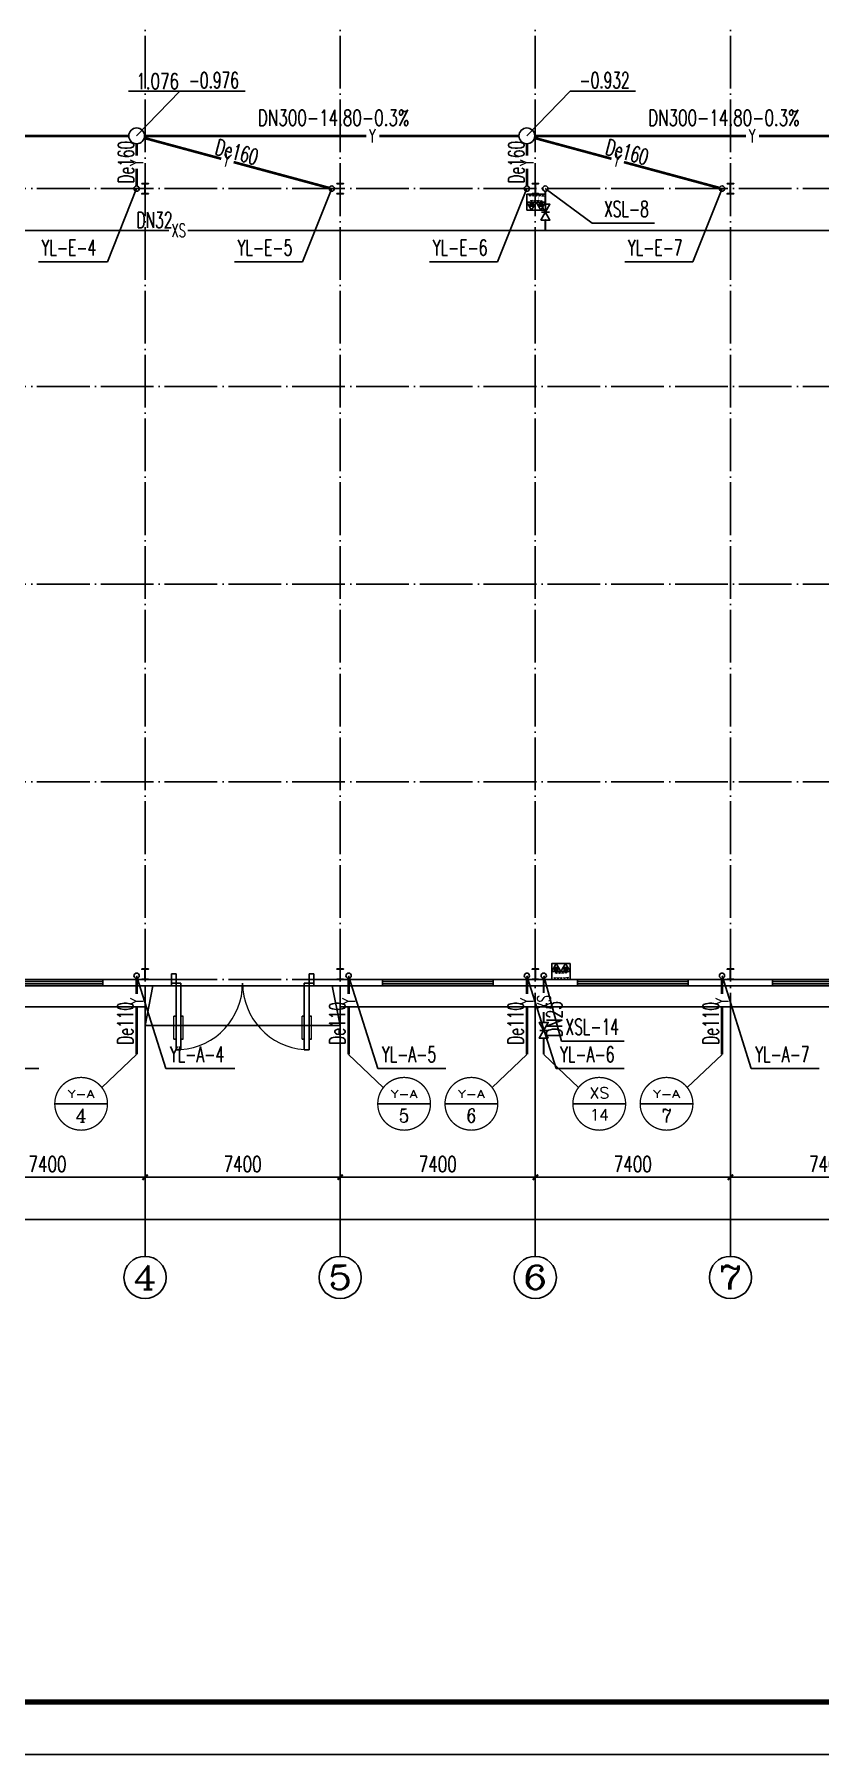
# Model space of a CAD drawing. Extents: x 12811826 to 27008858, y -1172757 to 50528.
# Drawn here: x 13364389 to 13394165, y -319043 to -253793 of the extents above; entities that cross this region are included whole.
import ezdxf
from ezdxf.enums import TextEntityAlignment as Align

# ---------------------------------------------------------------- set-up
doc = ezdxf.new("R2010")
doc.units = 0
doc.header["$LTSCALE"] = 1000
doc.header["$MEASUREMENT"] = 0
doc.linetypes.add('DOTE', pattern=[2.42, 2, -0.2, 0.02, -0.2])
for name, color, linetype in [('AXIS', 3, 'Continuous'), ('AXIS_TEXT', 7, 'Continuous'), ('COLUMN', 2, 'Continuous'), ('DIM_消防', 3, 'Continuous'), ('DIM_雨水', 3, 'Continuous'), ('DOTE', 8, 'DOTE'), ('EQUIP_消防', 7, 'Continuous'), ('PIPE-消防', 1, 'Continuous'), ('PIPE-雨水', 4, 'Continuous'), ('TEXT_消防', 7, 'Continuous'), ('TEXT_雨水', 7, 'Continuous'), ('TK', 4, 'Continuous'), ('TWT_LEAD', 3, 'Continuous'), ('TWT_TEXT', 7, 'Continuous'), ('VALVE_消防', 7, 'Continuous'), ('VPIPE-消防', 1, 'Continuous'), ('VPIPE-雨水', 4, 'Continuous'), ('WALL-PARAPET', 6, 'Continuous'), ('WELL_雨水', 4, 'Continuous'), ('WINDOW', 4, 'Continuous')]:
    doc.layers.add(name, color=color, linetype=linetype)
doc.styles.add('_TCH_AXIS', font='COMPLEX', dxfattribs={"bigfont": 'GBCBIG'})
doc.styles.add('_TCH_DIM', font='SIMPLEX', dxfattribs={"bigfont": 'GBCBIG'})
doc.styles.add('_TCH_DIM_T3', font='SIMPLEX', dxfattribs={"width": 0.705882, "bigfont": 'GBCBIG'})
doc.styles.add('_TWT_CIRCLE', font='COMPLEX', dxfattribs={"width": 1.1, "height": 3, "bigfont": 'HZTXT'})
doc.styles.add('_TWT_PIPEDN', font='SIMPLEX', dxfattribs={"width": 0.8, "height": 3, "bigfont": 'HZTXT'})
doc.styles.add('_TWT_PIPETEXT', font='COMPLEX', dxfattribs={"width": 0.8, "height": 2.5, "bigfont": 'HZTXT'})
doc.styles.add('_TWT_SERIAL', font='COMPLEX', dxfattribs={"width": 0.8, "height": 3, "bigfont": 'HZTXT'})
doc.styles.add('COMPLEX', font='COMPLEX')
doc.dimstyles.new('_TCH_ARCH&&200', dxfattribs={"dimtxt": 595, "dimasz": 200, "dimexe": 500, "dimexo": 600, "dimgap": 200, "dimtad": 1, "dimdec": 0, "dimzin": 0, "dimdsep": 46, "dimtxsty": '_TCH_DIM_T3', "dimblk": 'ARCHTICK', "dimcen": 0.09, "dimclrt": 7, "dimazin": 2, "dimtfac": 1, "dimtdec": 0, "dimtix": 1, "dimtmove": 2, "dimatfit": 3, "dimfxl": 0, "dimtolj": 1, "dimtzin": 0, "dimarcsym": 0})

# ---------------------------------------------------------------- blocks, each defined once
blk = doc.blocks.new('A$C797E1D2B')
at = {"layer": 'COLUMN'}
h = blk.add_hatch(color=256, dxfattribs=at)
h.paths.add_polyline_path([(125, 400), (250, 400), (250, 388), (130, 388), (130, 200), (125, 200)])
h.paths.add_polyline_path([(0, 400), (125, 400), (125, 200), (120, 200), (120, 388), (0, 388)])
h.paths.add_polyline_path([(0, 12), (120, 12), (120, 200), (125, 200), (125, 0), (0, 0)])
h.paths.add_polyline_path([(125, 200), (130, 200), (130, 12), (250, 12), (250, 0), (125, 0)])
blk.add_lwpolyline([(250, 0), (250, 12), (130, 12), (130, 388), (250, 388), (250, 400), (0, 400), (0, 388), (120, 388), (120, 12), (0, 12), (0, 0)], close=True, dxfattribs=at)
blk = doc.blocks.new('消防软管卷盘')
blk.add_lwpolyline([(4963954, 151899), (4963954, 150312), (4964641, 150312), (4964641, 151899)], close=True)
for points, const_width in [([(4964134, 151704), (4964482, 151704)], 1), ([(4964134, 151566), (4964482, 151566)], 1), ([(4964134, 151428), (4964482, 151428)], 1), ([(4964134, 151290), (4964482, 151290)], 1), ([(4964134, 151152), (4964482, 151152)], 1), ([(4964134, 151014), (4964482, 151014)], 0.1), ([(4964134, 150876), (4964482, 150876)], 1), ([(4964134, 150738), (4964482, 150738)], 1), ([(4964150, 150600), (4964499, 150600)], 1), ([(4964150, 150462), (4964499, 150462)], 1)]:
    blk.add_lwpolyline(points, dxfattribs=dict(const_width=const_width))
for centre, start, end in [((4964134, 151636), 90, 270), ((4964134, 151360), 90, 270), ((4964134, 151084), 90, 270), ((4964482, 151498), 270, 90), ((4964482, 151222), 270, 90), ((4964482, 150946), 270, 90), ((4964134, 150808), 90, 270), ((4964150, 150532), 90, 270), ((4964499, 150670), 270, 90)]:
    blk.add_arc(centre, 69, start, end)
blk = doc.blocks.new('$TwtSys$00000546')
h = blk.add_hatch()
h.set_pattern_fill('ANSI31', color=256, scale=200, style=0)
h.set_pattern_definition([(45, (-38543.802, -6670.83), (-17.67767, 17.67767), [])])
h.paths.add_polyline_path([(-65, 174), (65, 174), (65, 44), (-65, 44)])
for points in [[(0, 344), (-198, 0), (198, 0)], [(-65, 174), (65, 174), (65, 44), (-65, 44)]]:
    blk.add_lwpolyline(points, close=True)
blk = doc.blocks.new('92623')
blk.add_lwpolyline([(8910066, 83014), (8909273, 83014), (8909273, 82670), (8910066, 82670)], close=True)
at = {"xscale": -0.5, "yscale": 0.5, "zscale": 0.5, "rotation": 89.99999999998747}
blk.add_blockref('消防软管卷盘', (8985223, 2565334), dxfattribs=at)
at = {"layer": 'EQUIP_消防', "color": 8, "rotation": 180}
for p in [(8909471, 83014), (8909868, 83014)]:
    blk.add_blockref('$TwtSys$00000546', p, dxfattribs=at)
blk = doc.blocks.new('GeYuanFrame_14875563', base_point=(20.09, 4.53))
at = {"layer": 'TK'}
blk.add_lwpolyline([(20.09, 4.53), (20.09, 598.53), (1071.09, 598.53), (1071.09, 4.53)], close=True, dxfattribs=at)
at = {"layer": 'TK', "const_width": 1}
blk.add_lwpolyline([(45.09, 588.53), (1061.09, 588.53), (1061.09, 14.53), (45.09, 14.53)], close=True, dxfattribs=at)
blk = doc.blocks.new('_AXISO')
blk.add_circle((0, 0), 0.5)
at = {"layer": 'AXIS_TEXT', "style": 'COMPLEX', "width": 1.041667}
blk.add_attdef('A', text='', height=0.56, dxfattribs=at).set_placement((-0.25, -0.28), (0.25, -0.28), align=Align.FIT)
blk = doc.blocks.new('_ArchTick')
at = {"color": 0, "linetype": 'ByBlock', "const_width": 0.4}
blk.add_lwpolyline([(-0.5, -0.5), (0.5, 0.5)], dxfattribs=at)
blk = doc.blocks.new('*D131')
at = {"layer": 'AXIS', "color": 0, "lineweight": -2}
for p, q in [((13346145, -292743), (13346145, -299243)), ((13509425, -292743), (13509425, -299243)), ((13346145, -298743), (13509425, -298743))]:
    blk.add_line(p, q, dxfattribs=at)
at = {"layer": 'Defpoints', "color": 0}
for p in [(13346145, -292143), (13509425, -292143), (13509425, -298743)]:
    blk.add_point(p, dxfattribs=at)
at = {"layer": 'AXIS', "color": 0, "lineweight": -2, "xscale": 200, "yscale": 200, "zscale": 200, "rotation": 180}
blk.add_blockref('_ArchTick', (13346145, -298743), dxfattribs=at)
at = {"layer": 'AXIS', "color": 0, "lineweight": -2, "xscale": 200, "yscale": 200, "zscale": 200}
blk.add_blockref('_ArchTick', (13509425, -298743), dxfattribs=at)
at = {"layer": 'AXIS', "color": 7, "insert": (13427785, -298246), "char_height": 595, "attachment_point": 5, "style": '_TCH_DIM_T3'}
blk.add_mtext('\\A1;163280', dxfattribs=at)
blk = doc.blocks.new('*D137')
at = {"layer": 'AXIS', "color": 0, "lineweight": -2}
for p, q in [((13361185, -292743), (13361185, -297643)), ((13368585, -292743), (13368585, -297643)), ((13361185, -297143), (13368585, -297143))]:
    blk.add_line(p, q, dxfattribs=at)
at = {"layer": 'Defpoints', "color": 0}
for p in [(13361185, -292143), (13368585, -292143), (13368585, -297143)]:
    blk.add_point(p, dxfattribs=at)
at = {"layer": 'AXIS', "color": 0, "lineweight": -2, "xscale": 200, "yscale": 200, "zscale": 200, "rotation": 180}
blk.add_blockref('_ArchTick', (13361185, -297143), dxfattribs=at)
at = {"layer": 'AXIS', "color": 0, "lineweight": -2, "xscale": 200, "yscale": 200, "zscale": 200}
blk.add_blockref('_ArchTick', (13368585, -297143), dxfattribs=at)
at = {"layer": 'AXIS', "color": 7, "insert": (13364885, -296646), "char_height": 595, "attachment_point": 5, "style": '_TCH_DIM_T3'}
blk.add_mtext('\\A1;7400', dxfattribs=at)
blk = doc.blocks.new('*D138')
at = {"layer": 'AXIS', "color": 0, "lineweight": -2}
for p, q in [((13368585, -292743), (13368585, -297643)), ((13375985, -292743), (13375985, -297643)), ((13368585, -297143), (13375985, -297143))]:
    blk.add_line(p, q, dxfattribs=at)
at = {"layer": 'Defpoints', "color": 0}
for p in [(13368585, -292143), (13375985, -292143), (13375985, -297143)]:
    blk.add_point(p, dxfattribs=at)
at = {"layer": 'AXIS', "color": 0, "lineweight": -2, "xscale": 200, "yscale": 200, "zscale": 200, "rotation": 180}
blk.add_blockref('_ArchTick', (13368585, -297143), dxfattribs=at)
at = {"layer": 'AXIS', "color": 0, "lineweight": -2, "xscale": 200, "yscale": 200, "zscale": 200}
blk.add_blockref('_ArchTick', (13375985, -297143), dxfattribs=at)
at = {"layer": 'AXIS', "color": 7, "insert": (13372285, -296646), "char_height": 595, "attachment_point": 5, "style": '_TCH_DIM_T3'}
blk.add_mtext('\\A1;7400', dxfattribs=at)
blk = doc.blocks.new('*D139')
at = {"layer": 'AXIS', "color": 0, "lineweight": -2}
for p, q in [((13375985, -292743), (13375985, -297643)), ((13383385, -292743), (13383385, -297643)), ((13375985, -297143), (13383385, -297143))]:
    blk.add_line(p, q, dxfattribs=at)
at = {"layer": 'Defpoints', "color": 0}
for p in [(13375985, -292143), (13383385, -292143), (13383385, -297143)]:
    blk.add_point(p, dxfattribs=at)
at = {"layer": 'AXIS', "color": 0, "lineweight": -2, "xscale": 200, "yscale": 200, "zscale": 200, "rotation": 180}
blk.add_blockref('_ArchTick', (13375985, -297143), dxfattribs=at)
at = {"layer": 'AXIS', "color": 0, "lineweight": -2, "xscale": 200, "yscale": 200, "zscale": 200}
blk.add_blockref('_ArchTick', (13383385, -297143), dxfattribs=at)
at = {"layer": 'AXIS', "color": 7, "insert": (13379685, -296646), "char_height": 595, "attachment_point": 5, "style": '_TCH_DIM_T3'}
blk.add_mtext('\\A1;7400', dxfattribs=at)
blk = doc.blocks.new('*D140')
at = {"layer": 'AXIS', "color": 0, "lineweight": -2}
for p, q in [((13383385, -292743), (13383385, -297643)), ((13390785, -292743), (13390785, -297643)), ((13383385, -297143), (13390785, -297143))]:
    blk.add_line(p, q, dxfattribs=at)
at = {"layer": 'Defpoints', "color": 0}
for p in [(13383385, -292143), (13390785, -292143), (13390785, -297143)]:
    blk.add_point(p, dxfattribs=at)
at = {"layer": 'AXIS', "color": 0, "lineweight": -2, "xscale": 200, "yscale": 200, "zscale": 200, "rotation": 180}
blk.add_blockref('_ArchTick', (13383385, -297143), dxfattribs=at)
at = {"layer": 'AXIS', "color": 0, "lineweight": -2, "xscale": 200, "yscale": 200, "zscale": 200}
blk.add_blockref('_ArchTick', (13390785, -297143), dxfattribs=at)
at = {"layer": 'AXIS', "color": 7, "insert": (13387085, -296646), "char_height": 595, "attachment_point": 5, "style": '_TCH_DIM_T3'}
blk.add_mtext('\\A1;7400', dxfattribs=at)
blk = doc.blocks.new('*D141')
at = {"layer": 'AXIS', "color": 0, "lineweight": -2}
for p, q in [((13390785, -292743), (13390785, -297643)), ((13398185, -292743), (13398185, -297643)), ((13390785, -297143), (13398185, -297143))]:
    blk.add_line(p, q, dxfattribs=at)
at = {"layer": 'Defpoints', "color": 0}
for p in [(13390785, -292143), (13398185, -292143), (13398185, -297143)]:
    blk.add_point(p, dxfattribs=at)
at = {"layer": 'AXIS', "color": 0, "lineweight": -2, "xscale": 200, "yscale": 200, "zscale": 200, "rotation": 180}
blk.add_blockref('_ArchTick', (13390785, -297143), dxfattribs=at)
at = {"layer": 'AXIS', "color": 0, "lineweight": -2, "xscale": 200, "yscale": 200, "zscale": 200}
blk.add_blockref('_ArchTick', (13398185, -297143), dxfattribs=at)
at = {"layer": 'AXIS', "color": 7, "insert": (13394485, -296646), "char_height": 595, "attachment_point": 5, "style": '_TCH_DIM_T3'}
blk.add_mtext('\\A1;7400', dxfattribs=at)
blk = doc.blocks.new('$DorLib2D$00000011')
at = {"lineweight": 13}
for p, q in [((-0.483, 0.396), (-0.483, 0.235)), ((-0.417, 0.396), (-0.417, 0.235)), ((0.417, 0.396), (0.417, 0.235)), ((0.483, 0.396), (0.483, 0.235))]:
    blk.add_line(p, q, dxfattribs=at)
for p, q in [((-0.483, 0.396), (-0.467, 0.396)), ((-0.467, 0.471), (-0.467, -0.062)), ((-0.467, 0.471), (-0.433, 0.471)), ((-0.433, 0.471), (-0.433, 0.004)), ((-0.417, 0.396), (-0.433, 0.396)), ((0.417, 0.396), (0.433, 0.396)), ((0.433, 0.471), (0.433, 0.004)), ((0.467, 0.471), (0.433, 0.471)), ((0.467, 0.471), (0.467, -0.062)), ((0.483, 0.396), (0.467, 0.396)), ((-0.483, 0.235), (-0.467, 0.235)), ((-0.417, 0.235), (-0.433, 0.235)), ((0.417, 0.235), (0.433, 0.235)), ((0.483, 0.235), (0.467, 0.235)), ((-0.5, 0.004), (-0.433, 0.004)), ((-0.5, 0.004), (-0.5, -0.062)), ((0.5, 0.004), (0.433, 0.004)), ((0.5, 0.004), (0.5, -0.062)), ((-0.5, -0.062), (-0.467, -0.062)), ((0.5, -0.062), (0.467, -0.062))]:
    blk.add_line(p, q)
for centre, start, end in [((-0.467, 0.004), 0, 85.904), ((0.467, 0.004), 94.096, 180)]:
    blk.add_arc(centre, 0.467, start, end, dxfattribs=at)
blk = doc.blocks.new('$TCHSYS$WIN2D')
for p, q in [((-0.5, 0.5), (0.5, 0.5)), ((-0.5, 0.5), (-0.5, -0.5)), ((0.5, 0.5), (0.5, -0.5)), ((0.5, 0.167), (-0.5, 0.167)), ((0.5, -0.167), (-0.5, -0.167)), ((-0.5, -0.5), (0.5, -0.5))]:
    blk.add_line(p, q)
blk = doc.blocks.new('$TWTSYS$00000187')
blk.add_circle((0, 0, 0), 0.5)
blk = doc.blocks.new('$VALVE$00000296')
for points in [[(-125, 72), (-125, -72), (125, 72), (125, -72), (-125, 72)], [(0, 60), (0, -64)]]:
    blk.add_lwpolyline(points)
for p in [(-125, 0), (125, 0)]:
    blk.add_point(p)

msp = doc.modelspace()

# ---------------------------------------------------------------- linework, layer by layer
at = {"color": 8, "ltscale": 0.5}
for p, q in [((13368884.8, -289883.1), (13368584.8, -291383.1)), ((13375984.8, -291383.1), (13375684.8, -289883.1))]:
    msp.add_line(p, q, dxfattribs=at)
for points in [[(13368584.8, -290683.1), (13345344.8, -290683.1), (13345344.8, -274643.1)], [(13368584.8, -289883.1), (13368584.8, -291383.1), (13375984.8, -291383.1), (13375984.8, -289883.1)], [(13420384.8, -290683.1), (13375984.8, -290683.1)]]:
    msp.add_lwpolyline(points, dxfattribs=at)
at = {"layer": 'AXIS'}
for p, q in [((13368584.8, -292143.1), (13368584.8, -300143.1)), ((13375984.8, -292143.1), (13375984.8, -300143.1)), ((13383384.8, -292143.1), (13383384.8, -300143.1)), ((13390784.8, -292143.1), (13390784.8, -300143.1))]:
    msp.add_line(p, q, dxfattribs=at)
at = {"layer": 'DIM_消防', "color": 3}
for p, q in [((13383764, -259643.1), (13385543, -260954.8)), ((13385543, -260954.8), (13387906.1, -260954.8))]:
    msp.add_line(p, q, dxfattribs=at)
at = {"layer": 'DIM_消防'}
for p, q in [((13383704.4, -289499), (13384373.5, -291978, 3000)), ((13384373.5, -291978, 3000), (13386754.5, -291978, 3000)), ((13368265.3, -292484.2), (13366949.6, -293743.4)), ((13376304.4, -292484.2), (13377620.1, -293743.4)), ((13383065.3, -292484.2), (13381749.6, -293743.4)), ((13383704.4, -292484.2), (13385020.1, -293743.4)), ((13390465.3, -292484.2), (13389149.6, -293743.4)), ((13367160.6, -294357.8), (13365160.6, -294357.8)), ((13379409.1, -294357.8), (13377409.1, -294357.8)), ((13381960.6, -294357.8), (13379960.6, -294357.8)), ((13386809.1, -294357.8), (13384809.1, -294357.8)), ((13389360.6, -294357.8), (13387360.6, -294357.8))]:
    msp.add_line(p, q, dxfattribs=at)
at = {"layer": 'DIM_消防', "const_width": 50}
for points in [[(13367160.6, -294357.8, 1), (13365160.6, -294357.8, 1)], [(13379409.1, -294357.8, 1), (13377409.1, -294357.8, 1)], [(13381960.6, -294357.8, 1), (13379960.6, -294357.8, 1)], [(13386809.1, -294357.8, 1), (13384809.1, -294357.8, 1)], [(13389360.6, -294357.8, 1), (13387360.6, -294357.8, 1)]]:
    msp.add_lwpolyline(points, format="xyb", close=True, dxfattribs=at)
at = {"layer": 'DIM_雨水'}
for p, q in [((13368265.3, -259643.1, 3000), (13367155.2, -262420.2, 3000)), ((13375665.3, -259643.1, 3000), (13374555.2, -262420.2, 3000)), ((13383065.3, -259643.1, 3000), (13381955.2, -262420.2, 3000)), ((13390465.3, -259643.1, 3000), (13389355.2, -262420.2, 3000)), ((13367155.2, -262420.2, 3000), (13364541.1, -262420.2, 3000)), ((13374555.2, -262420.2, 3000), (13371977.2, -262420.2, 3000)), ((13381955.2, -262420.2, 3000), (13379377.2, -262420.2, 3000)), ((13389355.2, -262420.2, 3000), (13386777.2, -262420.2, 3000)), ((13368265.3, -289499, 3000), (13369375.4, -293021.2, 3000)), ((13376304.4, -289499, 3000), (13377414.5, -293021.2, 3000)), ((13383065.3, -289499), (13384175.4, -293021.2)), ((13390465.3, -289499), (13391575.4, -293021.2)), ((13361975.4, -293021.2, 3000), (13364553.5, -293021.2, 3000)), ((13369375.4, -293021.2, 3000), (13371989.5, -293021.2, 3000)), ((13377414.5, -293021.2, 3000), (13379992.5, -293021.2, 3000)), ((13384175.4, -293021.2), (13386753.5, -293021.2)), ((13391575.4, -293021.2), (13394153.5, -293021.2))]:
    msp.add_line(p, q, dxfattribs=at)
at = {"layer": 'DOTE'}
for p, q in [((13368584.8, -292143.1), (13368584.8, -227143.1)), ((13375984.8, -292143.1), (13375984.8, -227143.1)), ((13383384.8, -292143.1), (13383384.8, -227143.1)), ((13390784.8, -292143.1), (13390784.8, -227143.1)), ((13511684.8, -259643.1), (13343884.8, -259643.1)), ((13511684.8, -267143.1), (13343884.8, -267143.1)), ((13511684.8, -274643.1), (13343884.8, -274643.1)), ((13511684.8, -282143.1), (13343884.8, -282143.1)), ((13511684.8, -289643.1), (13343884.8, -289643.1))]:
    msp.add_line(p, q, dxfattribs=at)
at = {"layer": 'PIPE-消防', "linetype": 'Continuous', "const_width": 70}
for points in [[(13383764, -259743.1), (13383764, -260234.5)], [(13383764, -260834.5), (13383764, -261234.2)], [(13354164, -261234.2), (13369487.4, -261234.2)], [(13370205.5, -261234.2), (13383764, -261234.2)], [(13383764, -261234.2), (13398651.7, -261234.2)], [(13383704.4, -289599), (13383704.4, -290158)], [(13383704.4, -290876.1), (13383704.4, -291270.9)], [(13383704.4, -291870.9), (13383704.4, -292484.2)]]:
    msp.add_lwpolyline(points, dxfattribs=at)
at = {"layer": 'PIPE-雨水', "linetype": 'Continuous', "const_width": 100}
for points in [[(13367965.3, -257643.1), (13362055.4, -257643.1)], [(13368554.9, -257721.3), (13371472.3, -258509.8)], [(13376977.1, -257643.1), (13368565.3, -257643.1)], [(13382765.3, -257643.1), (13377466.6, -257643.1)], [(13383354.9, -257721.3), (13386272.3, -258509.8)], [(13391379.1, -257643.1), (13383365.3, -257643.1)], [(13397565.3, -257643.1), (13391868.6, -257643.1)], [(13371944.9, -258637.5), (13375568.8, -259617)], [(13386744.9, -258637.5), (13390368.8, -259617)], [(13368265.3, -289599), (13368265.3, -290196.5)], [(13376304.4, -289599), (13376304.4, -290196.5)], [(13383065.3, -289599), (13383065.3, -290196.5)], [(13390465.3, -289599), (13390465.3, -290196.5)], [(13368265.3, -290686), (13368265.3, -292484.2)], [(13376304.4, -290686), (13376304.4, -292484.2)], [(13383065.3, -290686), (13383065.3, -292484.2)], [(13390465.3, -290686), (13390465.3, -292484.2)]]:
    msp.add_lwpolyline(points, dxfattribs=at)
at = {"layer": 'PIPE-雨水', "linetype": 'Continuous', "ltscale": 2, "const_width": 100}
for points in [[(13368265.3, -258390.7), (13368265.3, -257943.1)], [(13383065.3, -258390.7), (13383065.3, -257943.1)], [(13368265.3, -259543.1), (13368265.3, -258880.2)], [(13383065.3, -259543.1), (13383065.3, -258880.2)]]:
    msp.add_lwpolyline(points, dxfattribs=at)
at = {"layer": 'TWT_LEAD'}
for p, q in [((13367955.3, -255951.4), (13369903.9, -255951.4)), ((13368265.3, -257643.1), (13369903.9, -255951.4)), ((13369903.9, -255951.4), (13372385.8, -255951.4)), ((13383065.3, -257643.1), (13384703.9, -255951.4)), ((13384703.9, -255951.4), (13387185.8, -255951.4))]:
    msp.add_line(p, q, dxfattribs=at)
at = {"layer": 'VPIPE-消防', "linetype": 'Continuous'}
for centre in [(13383764, -259643.1), (13383704.4, -289499)]:
    msp.add_circle(centre, 100, dxfattribs=at)
at = {"layer": 'VPIPE-雨水', "linetype": 'Continuous'}
for centre in [(13368265.3, -259643.1), (13375665.3, -259643.1), (13383065.3, -259643.1), (13390465.3, -259643.1), (13368265.3, -289499), (13376304.4, -289499), (13383065.3, -289499), (13390465.3, -289499)]:
    msp.add_circle(centre, 100, dxfattribs=at)
at = {"layer": 'WALL-PARAPET'}
for p, q in [((13369584.8, -289643.1), (13366984.8, -289643.1)), ((13366984.8, -289643.1), (13366984.8, -289883.1)), ((13369584.8, -289883.1), (13369584.8, -289643.1)), ((13377584.8, -289643.1), (13374984.8, -289643.1)), ((13374984.8, -289643.1), (13374984.8, -289883.1)), ((13377584.8, -289883.1), (13377584.8, -289643.1)), ((13384984.8, -289643.1), (13381784.8, -289643.1)), ((13381784.8, -289643.1), (13381784.8, -289883.1)), ((13384984.8, -289883.1), (13384984.8, -289643.1)), ((13392384.8, -289643.1), (13389184.8, -289643.1)), ((13389184.8, -289643.1), (13389184.8, -289883.1)), ((13392384.8, -289883.1), (13392384.8, -289643.1)), ((13366984.8, -289883.1), (13369584.8, -289883.1)), ((13374984.8, -289883.1), (13377584.8, -289883.1)), ((13381784.8, -289883.1), (13384984.8, -289883.1)), ((13389184.8, -289883.1), (13392384.8, -289883.1))]:
    msp.add_line(p, q, dxfattribs=at)
at = {"layer": 'WINDOW'}
msp.add_line((13369584.8, -289883.1), (13374984.8, -289883.1), dxfattribs=at)

# ---------------------------------------------------------------- block references
at = {"color": 8, "xscale": 200, "yscale": 200, "zscale": 200}
msp.add_blockref('GeYuanFrame_14875563', (13328184.8, -319043.1), dxfattribs=at)
at = {"rotation": 180}
for p in [(13368709.9, -259443.1), (13376109.9, -259443.1), (13383509.9, -259443.1), (13390909.9, -259443.1), (13368709.9, -289243.1), (13376109.9, -289243.1), (13383509.9, -289243.1), (13390909.9, -289243.1)]:
    msp.add_blockref('A$C797E1D2B', p, dxfattribs=at)
at = {"xscale": 0.882, "yscale": 0.882, "zscale": 0.882}
msp.add_blockref('92623', (5525087.9, -333372.4), dxfattribs=at)
at = {"xscale": -0.882, "yscale": 0.882, "zscale": 0.882, "rotation": 180}
msp.add_blockref('92623', (5526027.6, -216122), dxfattribs=at)
at = {"layer": 'AXIS'}
ref = msp.add_blockref('_AXISO', (13368584.8, -300943.1), dxfattribs=dict(at, xscale=1600, yscale=1600, zscale=1600))
ref.add_attrib('A', '4', dxfattribs={"layer": 'AXIS_TEXT', "ltscale": 0.5, "height": 905.1, "style": '_TCH_AXIS', "width": 1.3125}).set_placement((13368132.3, -301395.6), (13369037.4, -301395.6), align=Align.FIT)
ref = msp.add_blockref('_AXISO', (13375984.8, -300943.1), dxfattribs=dict(at, xscale=1600, yscale=1600, zscale=1600))
ref.add_attrib('A', '5', dxfattribs={"layer": 'AXIS_TEXT', "ltscale": 0.5, "height": 905.1, "style": '_TCH_AXIS', "width": 1.5}).set_placement((13375532.3, -301395.6), (13376437.4, -301395.6), align=Align.FIT)
ref = msp.add_blockref('_AXISO', (13383384.8, -300943.1), dxfattribs=dict(at, xscale=1600, yscale=1600, zscale=1600))
ref.add_attrib('A', '6', dxfattribs={"layer": 'AXIS_TEXT', "ltscale": 0.5, "height": 905.1, "style": '_TCH_AXIS', "width": 1.5}).set_placement((13382932.3, -301395.6), (13383837.4, -301395.6), align=Align.FIT)
ref = msp.add_blockref('_AXISO', (13390784.8, -300943.1), dxfattribs=dict(at, xscale=1600, yscale=1600, zscale=1600))
ref.add_attrib('A', '7', dxfattribs={"layer": 'AXIS_TEXT', "ltscale": 0.5, "height": 905.1, "style": '_TCH_AXIS', "width": 1.5}).set_placement((13390332.3, -301395.6), (13391237.4, -301395.6), align=Align.FIT)
at = {"layer": 'VALVE_消防', "xscale": -2.4, "zscale": 2.4, "rotation": 270}
for p, yscale in [((13383764, -260534.5), -2.4), ((13383704.4, -291570.9), 2.4)]:
    msp.add_blockref('$VALVE$00000296', p, dxfattribs=dict(at, yscale=yscale))
at = {"layer": 'WELL_雨水', "xscale": 600, "yscale": 600, "zscale": 600, "rotation": 180}
for p in [(13368265.3, -257643.1), (13383065.3, -257643.1)]:
    msp.add_blockref('$TWTSYS$00000187', p, dxfattribs=at)
at = {"layer": 'WINDOW'}
for name, p, xscale, yscale, zscale in [('$TCHSYS$WIN2D', (13364884.8, -289763.1), -4200, 240, -4200), ('$DorLib2D$00000011', (13372284.8, -289763.1), -5400, -5400, -5400), ('$TCHSYS$WIN2D', (13379684.8, -289763.1), -4200, 240, -4200), ('$TCHSYS$WIN2D', (13387084.8, -289763.1), -4200, 240, -4200), ('$TCHSYS$WIN2D', (13394484.8, -289763.1), -4200, 240, -4200)]:
    msp.add_blockref(name, p, dxfattribs=dict(at, xscale=xscale, yscale=yscale, zscale=zscale))

# ---------------------------------------------------------------- texts
at = {"layer": 'DIM_消防', "color": 7, "style": '_TWT_CIRCLE'}
for s, height, p, p2 in [('Y-A', 296.03, (13365656.6, -294130.7), (13366664.5, -294130.7)), ('Y-A', 296.03, (13377905.2, -294130.7), (13378913.1, -294130.7)), ('Y-A', 296.03, (13380456.6, -294130.7), (13381464.5, -294130.7)), ('XS', 423.95, (13385431.6, -294156.9), (13386186.6, -294156.9)), ('Y-A', 296.03, (13387856.6, -294130.7), (13388864.5, -294130.7)), ('4', 509.7, (13365947, -295054.4), (13366374.2, -295054.4)), ('5', 517.5, (13378219.4, -295061), (13378598.9, -295061)), ('6', 517.5, (13380770.8, -295061), (13381150.3, -295061)), ('14', 438.86, (13385452.8, -294994.8), (13386165.4, -294994.8)), ('7', 517.5, (13388170.8, -295061), (13388550.3, -295061))]:
    msp.add_text(s, height=height, dxfattribs=at).set_placement(p, p2, align=Align.FIT)
at = {"layer": 'TEXT_消防', "linetype": 'Continuous', "style": '_TWT_PIPEDN', "width": 0.64}
msp.add_text('DN32', height=600, dxfattribs=at).set_placement((13368260, -261134.2))
at = {"layer": 'TEXT_消防', "style": '_TWT_PIPETEXT', "width": 0.64}
msp.add_text('XS', height=500, dxfattribs=at).set_placement((13369587.4, -261484.2))
msp.add_text('XS', height=500, rotation=90, dxfattribs=at).set_placement((13383954.4, -290776.1))
at = {"layer": 'TEXT_消防', "linetype": 'Continuous', "style": '_TWT_PIPEDN', "width": 0.64}
msp.add_text('DN25', height=600, rotation=90, dxfattribs=at).set_placement((13384404.4, -291828))
at = {"layer": 'TEXT_雨水', "style": '_TWT_PIPETEXT', "width": 0.64}
for p in [(13377077.1, -257893.1), (13391479.1, -257893.1)]:
    msp.add_text('Y', height=500, dxfattribs=at).set_placement(p)
at = {"layer": 'TEXT_雨水', "linetype": 'Continuous', "style": '_TWT_PIPEDN', "width": 0.64}
for s, rotation, p in [('De160', 90, (13368165.3, -259456.8)), ('De160', 344.875993, (13371205.9, -258334.2)), ('De160', 90, (13382965.3, -259456.8)), ('De160', 344.875993, (13386005.9, -258334.2)), ('De110', 90, (13368139, -292124.4)), ('De110', 90, (13376178, -292124.4)), ('De110', 90, (13382939, -292124.4)), ('De110', 90, (13390339, -292124.4))]:
    msp.add_text(s, height=600, rotation=rotation, dxfattribs=at).set_placement(p)
at = {"layer": 'TEXT_雨水', "style": '_TWT_PIPETEXT', "width": 0.64}
for rotation, p in [(344.875993, (13371503.6, -258777.3)), (344.875993, (13386303.6, -258777.3)), (90, (13368515.3, -258780.2)), (90, (13383315.3, -258780.2)), (90, (13368515.3, -290586)), (90, (13376554.4, -290586)), (90, (13383315.3, -290586)), (90, (13390715.3, -290586))]:
    msp.add_text('Y', height=500, rotation=rotation, dxfattribs=at).set_placement(p)
at = {"layer": 'TWT_TEXT'}
for s, height, style, width, p in [('1.076', 595, '_TCH_AXIS', 0.705882, (13368253.2, -255866.1)), ('-0.976', 600, '_TWT_SERIAL', 0.64, (13370236, -255831.4)), ('-0.932', 600, '_TWT_SERIAL', 0.64, (13385054.3, -255831.4)), ('DN300-14.80-0.3%', 595, '_TCH_DIM', 0.705882, (13372864.8, -257255.3)), ('DN300-14.80-0.3%', 595, '_TCH_DIM', 0.705882, (13387664.8, -257255.3)), ('XSL-8', 600, '_TWT_SERIAL', 0.64, (13385994.1, -260714.8)), ('YL-E-4', 600, '_TWT_SERIAL', 0.64, (13364661.1, -262180.2, 3000)), ('YL-E-5', 600, '_TWT_SERIAL', 0.64, (13372097.2, -262180.2, 3000)), ('YL-E-6', 600, '_TWT_SERIAL', 0.64, (13379497.2, -262180.2, 3000)), ('YL-E-7', 600, '_TWT_SERIAL', 0.64, (13386897.2, -262180.2, 3000)), ('XSL-14', 600, '_TWT_SERIAL', 0.64, (13384531.6, -291738, 3000)), ('YL-A-4', 600, '_TWT_SERIAL', 0.64, (13369529, -292781.2, 3000)), ('YL-A-5', 600, '_TWT_SERIAL', 0.64, (13377568.5, -292781.2, 3000)), ('YL-A-6', 600, '_TWT_SERIAL', 0.64, (13384329.5, -292781.2)), ('YL-A-7', 600, '_TWT_SERIAL', 0.64, (13391729.5, -292781.2))]:
    msp.add_text(s, height=height, dxfattribs=dict(at, style=style, width=width)).set_placement(p)

# ---------------------------------------------------------------- dimensions: what is measured, and where the dimension line sits
at = {"layer": 'AXIS'}
for p1, p2, distance, text, picture, middle in [((13346144.8, -292143.1), (13509424.8, -292143.1), -6600, '163280', '*D131', (13427784.8, -298245.6)), ((13361184.8, -292143.1), (13368584.8, -292143.1), -5000, '7400', '*D137', (13364884.8, -296645.6)), ((13368584.8, -292143.1), (13375984.8, -292143.1), -5000, '7400', '*D138', (13372284.8, -296645.6)), ((13375984.8, -292143.1), (13383384.8, -292143.1), -5000, '7400', '*D139', (13379684.8, -296645.6)), ((13383384.8, -292143.1), (13390784.8, -292143.1), -5000, '7400', '*D140', (13387084.8, -296645.6)), ((13390784.8, -292143.1), (13398184.8, -292143.1), -5000, '7400', '*D141', (13394484.8, -296645.6))]:
    dim = msp.add_aligned_dim(p1=p1, p2=p2, distance=distance, text=text, dimstyle='_TCH_ARCH&&200', dxfattribs=at)
    dim.commit()
    dim.dimension.update_dxf_attribs({"geometry": picture, "text_midpoint": middle})

doc.saveas('drawing.dxf')
